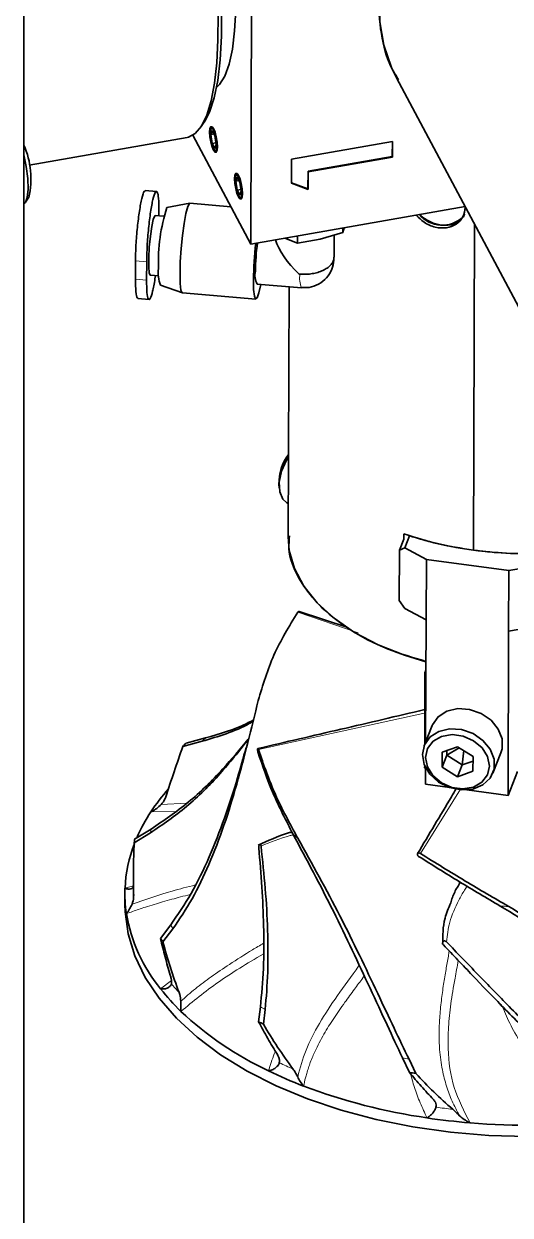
# Paper-space layout 'Blatt1' of a CAD drawing. Header units: millimetres. Extents: x 0 to 1189, y 0 to 841.
# Drawn here: x 643.12 to 647.72, y 126.32 to 137.58 of the extents above; entities that cross this region are included whole.
import ezdxf

# ---------------------------------------------------------------- set-up
doc = ezdxf.new("R2010")
doc.units = ezdxf.units.MM

psp = doc.layouts.new('Blatt1')

# ---------------------------------------------------------------- linework, layer by layer
at = {"color": 7, "linetype": 'Continuous', "lineweight": 35}
for p, q in [((643.123, 52.962), (643.123, 192.508)), ((645.268, 135.497), (645.282, 139.582)), ((646.644, 137.068), (648.35, 133.868)), ((644.796, 136.604), (644.833, 136.659)), ((644.904, 136.571), (644.891, 136.533)), ((644.903, 136.605), (644.892, 136.587)), ((644.929, 136.523), (644.904, 136.571)), ((643.173, 136.243), (644.667, 136.504)), ((644.72, 136.525), (645.268, 135.497)), ((644.921, 136.539), (644.891, 136.533)), ((644.891, 136.533), (644.903, 136.448)), ((644.939, 136.454), (644.903, 136.448)), ((644.903, 136.448), (644.929, 136.4)), ((644.942, 136.438), (644.929, 136.523)), ((645.653, 136.299), (646.608, 136.466)), ((646.606, 136.466), (646.605, 136.325)), ((646.608, 136.466), (646.608, 136.319)), ((644.928, 136.381), (644.945, 136.368)), ((644.929, 136.4), (644.942, 136.438)), ((645.652, 136.072), (645.653, 136.299)), ((646.605, 136.325), (645.809, 136.186)), ((646.608, 136.319), (645.811, 136.18)), ((646.605, 136.325), (646.608, 136.319)), ((645.139, 136.129), (645.126, 136.092)), ((645.139, 136.164), (645.127, 136.146)), ((645.164, 136.081), (645.139, 136.129)), ((645.809, 136.186), (645.808, 136.018)), ((645.809, 136.186), (645.811, 136.18)), ((645.811, 136.18), (645.811, 136.012)), ((644.377, 135.995), (644.271, 136.004)), ((645.156, 136.097), (645.126, 136.092)), ((645.126, 136.092), (645.138, 136.007)), ((645.174, 136.013), (645.138, 136.007)), ((645.138, 136.007), (645.164, 135.959)), ((645.177, 135.996), (645.164, 136.081)), ((645.164, 135.959), (645.177, 135.996)), ((645.808, 136.018), (645.652, 136.077)), ((645.811, 136.012), (645.652, 136.072)), ((645.808, 136.018), (645.811, 136.012)), ((643.14, 135.894), (643.169, 135.939)), ((644.691, 135.882), (644.476, 135.843)), ((645.079, 135.85), (644.692, 135.882)), ((645.163, 135.94), (645.18, 135.927)), ((644.444, 135.76), (644.365, 135.767)), ((644.4, 135.814), (644.4, 135.764)), ((645.268, 135.497), (647.293, 135.851)), ((647.258, 135.733), (647.258, 135.733)), ((647.383, 135.681), (647.372, 132.604)), ((645.71, 135.507), (645.589, 135.553)), ((645.71, 135.507), (645.71, 135.574)), ((645.924, 135.543), (645.71, 135.507)), ((646.138, 135.607), (645.924, 135.543)), ((646.055, 135.373), (646.056, 135.582)), ((646.149, 135.651), (646.138, 135.607)), ((646.138, 135.649), (646.138, 135.607)), ((644.178, 135.338), (644.178, 135.164)), ((644.283, 135.155), (644.284, 135.329)), ((644.318, 135.202), (644.398, 135.196)), ((644.416, 135.109), (644.621, 135.035)), ((645.328, 135.119), (645.748, 135.084)), ((645.629, 135.094), (645.62, 132.732)), ((644.201, 134.983), (644.307, 134.974)), ((644.623, 135.035), (645.316, 134.978)), ((645.534, 133.228), (645.536, 133.193)), ((645.608, 133.053), (645.622, 133.045)), ((646.715, 132.71), (646.715, 132.759)), ((646.769, 132.74), (646.724, 132.626)), ((646.715, 132.71), (646.673, 132.604)), ((646.673, 132.604), (646.724, 132.626)), ((646.724, 132.626), (646.927, 132.517)), ((646.671, 132.13), (646.673, 132.604)), ((646.925, 131.945), (646.927, 132.517)), ((646.927, 132.517), (647.706, 132.412)), ((647.706, 132.412), (647.704, 131.84)), ((647.706, 132.412), (647.971, 132.458)), ((646.722, 132.054), (646.671, 132.13)), ((646.925, 131.945), (646.722, 132.054)), ((646.176, 131.878), (645.724, 132.026)), ((646.92, 130.796), (646.925, 131.945)), ((647.704, 131.84), (647.699, 130.287)), ((647.939, 131.881), (647.704, 131.84)), ((646.911, 130.773), (646.914, 131.447)), ((646.923, 131.47), (646.914, 131.447)), ((646.923, 131.446), (646.914, 131.447)), ((646.981, 130.948), (646.905, 130.757)), ((644.656, 130.781), (644.841, 130.83)), ((644.626, 130.75), (644.808, 130.799)), ((647.075, 130.696), (647.222, 130.747)), ((647.237, 130.737), (647.12, 130.667)), ((647.12, 130.667), (647.12, 130.711)), ((647.368, 130.656), (647.222, 130.747)), ((647.265, 130.576), (647.28, 130.711)), ((647.075, 130.554), (647.075, 130.696)), ((647.12, 130.667), (647.075, 130.554)), ((647.265, 130.576), (647.12, 130.667)), ((647.368, 130.612), (647.265, 130.576)), ((647.367, 130.515), (647.368, 130.656)), ((647.555, 130.498), (647.631, 130.689)), ((646.91, 130.548), (646.911, 130.57)), ((646.91, 130.548), (646.92, 130.547)), ((646.91, 130.548), (646.919, 130.538)), ((646.919, 130.392), (646.92, 130.551)), ((647.075, 130.554), (647.221, 130.464)), ((647.265, 130.576), (647.221, 130.464)), ((647.367, 130.515), (647.221, 130.464)), ((647.788, 130.512), (647.699, 130.287)), ((647.699, 130.287), (646.919, 130.392)), ((644.166, 129.839), (644.319, 129.933)), ((644.17, 129.875), (644.326, 129.969)), ((644.159, 129.546), (644.159, 129.429)), ((644.078, 129.364), (644.078, 129.258)), ((644.415, 128.935), (644.511, 129.063)), ((644.438, 128.903), (644.532, 129.028)), ((645.342, 128.149), (645.359, 128.291)), ((645.388, 128.125), (645.404, 128.265)), ((646.768, 127.67), (646.702, 127.806)), ((646.827, 127.66), (646.763, 127.795))]:
    psp.add_line(p, q, dxfattribs=at)
at = {"color": 8, "linetype": 'Continuous', "lineweight": 18}
for p, q in [((644.284, 135.329), (644.178, 135.338)), ((644.178, 135.164), (644.283, 135.155)), ((645.711, 132.018), (646.283, 131.822)), ((645.34, 130.72), (646.921, 131.069)), ((646.87, 129.739), (647.251, 130.345)), ((644.557, 130.136), (644.323, 130.131)), ((644.421, 130.2), (644.663, 130.213)), ((647.234, 129.44), (647.237, 129.472)), ((644.079, 129.41), (644.159, 129.434)), ((644.416, 128.459), (644.517, 128.537))]:
    psp.add_line(p, q, dxfattribs=at)
at = {"color": 7, "linetype": 'Continuous', "lineweight": 35, "flags": 128}
for points in [[(644.943, 136.976), (644.972, 137.004), (645.021, 137.084), (645.062, 137.197), (645.094, 137.34), (645.115, 137.512), (645.126, 137.708), (645.127, 137.927), (645.117, 138.163), (645.097, 138.412), (645.067, 138.671), (645.028, 138.934), (644.98, 139.196), (644.924, 139.454), (644.861, 139.702), (644.793, 139.936), (644.72, 140.152), (644.644, 140.346), (644.59, 140.465)], [(644.55, 140.219), (644.63, 139.967), (644.705, 139.699), (644.773, 139.416), (644.833, 139.125), (644.885, 138.83), (644.927, 138.536), (644.959, 138.247), (644.981, 137.969), (644.991, 137.705), (644.99, 137.461), (644.978, 137.239), (644.955, 137.044), (644.921, 136.878), (644.878, 136.745), (644.833, 136.659)], [(644.667, 136.504), (644.678, 136.507), (644.743, 136.542), (644.801, 136.612), (644.851, 136.715), (644.893, 136.851), (644.924, 137.016), (644.946, 137.209), (644.957, 137.427), (644.958, 137.666), (644.948, 137.923), (644.928, 138.195), (644.898, 138.476), (644.859, 138.763), (644.81, 139.052), (644.753, 139.337), (644.689, 139.616), (644.618, 139.884), (644.542, 140.137)], [(647.56, 139.53), (647.335, 139.363), (647.13, 139.177), (646.949, 138.973), (646.794, 138.757), (646.668, 138.53), (646.573, 138.297), (646.511, 138.062), (646.482, 137.827), (646.486, 137.597), (646.525, 137.376), (646.597, 137.166), (646.644, 137.068)], [(644.879, 136.554), (644.882, 136.51), (644.89, 136.462), (644.902, 136.417), (644.916, 136.383), (644.93, 136.365), (644.942, 136.364), (644.95, 136.383), (644.953, 136.416), (644.95, 136.461), (644.942, 136.509), (644.93, 136.553), (644.916, 136.588), (644.902, 136.606), (644.89, 136.606), (644.882, 136.588), (644.879, 136.554)], [(644.889, 136.581), (644.885, 136.556), (644.885, 136.52), (644.891, 136.479), (644.9, 136.439), (644.912, 136.406), (644.924, 136.385), (644.935, 136.379), (644.943, 136.39), (644.948, 136.415), (644.947, 136.451), (644.941, 136.492), (644.932, 136.532), (644.921, 136.565), (644.908, 136.586), (644.897, 136.592), (644.889, 136.581)], [(643.123, 135.88), (643.138, 135.891), (643.156, 135.938), (643.164, 136.016), (643.16, 136.117), (643.146, 136.229), (643.123, 136.339)], [(645.115, 136.113), (645.117, 136.069), (645.125, 136.021), (645.137, 135.976), (645.151, 135.942), (645.165, 135.923), (645.177, 135.923), (645.185, 135.941), (645.188, 135.975), (645.185, 136.019), (645.178, 136.068), (645.166, 136.112), (645.152, 136.146), (645.138, 136.165), (645.126, 136.165), (645.117, 136.147), (645.115, 136.113)], [(645.124, 136.14), (645.12, 136.115), (645.121, 136.079), (645.126, 136.038), (645.135, 135.997), (645.147, 135.964), (645.159, 135.943), (645.17, 135.938), (645.179, 135.948), (645.183, 135.973), (645.182, 136.009), (645.177, 136.051), (645.167, 136.091), (645.156, 136.124), (645.143, 136.145), (645.132, 136.15), (645.124, 136.14)], [(644.692, 135.882), (644.688, 135.881), (644.672, 135.851), (644.654, 135.787), (644.637, 135.693), (644.622, 135.579), (644.61, 135.454), (644.602, 135.329), (644.599, 135.216)], [(644.365, 135.767), (644.36, 135.764), (644.346, 135.73), (644.332, 135.663), (644.319, 135.572), (644.309, 135.469), (644.304, 135.368), (644.303, 135.283), (644.308, 135.225), (644.318, 135.202), (644.318, 135.202)], [(644.599, 135.216), (644.601, 135.125), (644.608, 135.063), (644.62, 135.036), (644.623, 135.035)], [(645.362, 135.116), (645.345, 135.037), (645.328, 134.99), (645.313, 134.979), (645.302, 135.006), (645.295, 135.067), (645.292, 135.159)], [(645.623, 133.488), (645.604, 133.455), (645.559, 133.35), (645.537, 133.246), (645.541, 133.155), (645.57, 133.086), (645.608, 133.053)], [(645.62, 132.732), (645.631, 132.602), (645.681, 132.431), (645.769, 132.265), (645.895, 132.108), (646.056, 131.961), (646.249, 131.828), (646.471, 131.711), (646.719, 131.612), (646.923, 131.549)], [(647.631, 130.689), (647.643, 130.726), (647.643, 130.821), (647.607, 130.914), (647.538, 130.998), (647.444, 131.062), (647.335, 131.1), (647.223, 131.107), (647.12, 131.083), (647.038, 131.031), (646.984, 130.955), (646.981, 130.948)], [(646.889, 130.674), (646.908, 130.764), (646.962, 130.84), (647.045, 130.892), (647.147, 130.916), (647.259, 130.909), (647.368, 130.871), (647.462, 130.807), (647.531, 130.724), (647.567, 130.63), (647.567, 130.536), (647.53, 130.451), (647.461, 130.386), (647.366, 130.347), (647.257, 130.339), (647.146, 130.362), (647.043, 130.413), (646.96, 130.488), (646.907, 130.578), (646.889, 130.674)], [(646.919, 130.646), (646.937, 130.557), (646.989, 130.474), (647.069, 130.406), (647.168, 130.363), (647.273, 130.349), (647.372, 130.366), (647.452, 130.411), (647.505, 130.481), (647.524, 130.565), (647.506, 130.654), (647.453, 130.737), (647.373, 130.804), (647.275, 130.848), (647.17, 130.862), (647.071, 130.845), (646.99, 130.799), (646.938, 130.73), (646.919, 130.646)], [(644.078, 129.258), (644.08, 129.188), (644.108, 128.978), (644.172, 128.77), (644.27, 128.567), (644.402, 128.37), (644.565, 128.182), (644.76, 128.003), (644.983, 127.836), (645.234, 127.682), (645.509, 127.543), (645.805, 127.419), (646.121, 127.313), (646.453, 127.224), (646.799, 127.155)], [(646.799, 127.155), (647.154, 127.105), (647.516, 127.075), (647.881, 127.065), (648.245, 127.076), (648.606, 127.106), (648.96, 127.157), (649.304, 127.227), (649.635, 127.316), (649.948, 127.423), (650.242, 127.548), (650.514, 127.687), (650.762, 127.842), (650.982, 128.009), (651.172, 128.189), (651.332, 128.377), (651.46, 128.575), (651.554, 128.778), (651.613, 128.985), (651.637, 129.195), (651.638, 129.231)]]:
    psp.add_lwpolyline(points, dxfattribs=at)
at = {"color": 7, "linetype": 'Continuous', "lineweight": 35}
for centre, radius, start, end in [((642.402, 136.116), 0.788, 346.9794, 23.7237), ((646.043, 135.333), 1.648, 161.9697, 182.3202), ((647.078, 135.959), 0.284, 220.2556, 313.0312), ((648.758, 135.121), 3.465, 173.6536, 179.38), ((647.66, 135.213), 2.348, 172.7899, 179.3407), ((644.689, 135.222), 0.296, 171.5411, 202.424), ((645.484, 135.201), 0.177, 167.2517, 207.5514), ((645.996, 133.235), 0.462, 143.7495, 180.8851), ((647.808, 135.935), 3.359, 251.0143, 262.5519), ((647.884, 136.435), 3.864, 262.397, 271.655), ((646.225, 129.204), 2.225, 134.8682, 135.9789), ((645.925, 129.072), 1.92, 138.2967, 146.5418), ((645.661, 129.246), 1.604, 146.5212, 156.1446), ((645.4, 129.352), 1.322, 158.7145, 177.4873), ((645.405, 129.714), 1.245, 172.5631, 174.199), ((645.341, 129.36), 1.263, 177.7169, 188.6201), ((645.39, 129.425), 1.231, 179.5096, 183.8744), ((645.598, 129.425), 1.527, 189.5949, 219.2501), ((645.892, 129.938), 1.785, 214.1838, 215.4701), ((646.108, 129.794), 2.155, 218.2549, 225.8873), ((646.768, 130.535), 3.147, 226.6633, 244.9214), ((647.114, 131.444), 3.741, 241.7386, 242.5243), ((647.332, 131.613), 4.363, 244.2133, 248.9823), ((647.816, 133.479), 5.903, 259.7745, 260.3541), ((647.712, 132.675), 5.49, 249.2582, 261.8409), ((647.856, 133.491), 6.319, 261.5914, 265.3161), ((647.873, 133.684), 6.513, 265.3047, 276.5297)]:
    psp.add_arc(centre, radius, start, end, dxfattribs=at)
at = {"color": 8, "linetype": 'Continuous', "lineweight": 18}
for centre, radius, start, end in [((645.939, 135.173), 0.21, 168.8917, 204.929), ((646.374, 129.173), 2.258, 132.7736, 133.9252), ((645.519, 129.746), 1.214, 169.4191, 171.1521), ((646.878, 131.303), 1.837, 228.7456, 230.5863), ((647.874, 133.774), 4.539, 266.8656, 267.8727), ((645.899, 129.918), 1.63, 211.6231, 213.0539), ((646.104, 129.815), 2.056, 219.4798, 222.5807), ((647.066, 131.269), 3.433, 240.1815, 241.0483), ((647.798, 133.26), 5.562, 258.6394, 259.2708), ((647.31, 131.559), 4.192, 244.9848, 246.9135), ((647.852, 133.436), 6.152, 262.2026, 263.6958)]:
    psp.add_arc(centre, radius, start, end, dxfattribs=at)
at = {"color": 7, "linetype": 'Continuous', "lineweight": 35}
psp.add_ellipse((645.772, 135.367), major_axis=(-0.262, 0.286), ratio=0.3663, start_param=0.646909, end_param=1.776996, dxfattribs=at)
for points, knots in [([(646.665, 137.048), (646.643, 137.084), (646.559, 137.216), (646.49, 137.488), (646.467, 137.853), (646.54, 138.24), (646.673, 138.558), (646.819, 138.801), (646.985, 139.028), (647.223, 139.284), (647.45, 139.45), (647.56, 139.53)], [0, 0, 0, 0, 0.049475, 0.182317, 0.320681, 0.461982, 0.603282, 0.672545, 0.741824, 0.874666, 1, 1, 1, 1]), ([(644.271, 135.996), (644.268, 135.997), (644.258, 136.001), (644.238, 135.935), (644.215, 135.814), (644.195, 135.656), (644.181, 135.485), (644.179, 135.387), (644.178, 135.338)], [0, 0, 0, 0, 0.10334, 0.282672, 0.462004, 0.641336, 0.820668, 1, 1, 1, 1]), ([(647.295, 135.845), (647.29, 135.814), (647.281, 135.751), (647.214, 135.681), (647.119, 135.644), (647.01, 135.651), (646.906, 135.694), (646.855, 135.746), (646.832, 135.77)], [0, 0, 0, 0, 0.171027, 0.342122, 0.513216, 0.684244, 0.855272, 1, 1, 1, 1]), ([(647.295, 135.845), (647.29, 135.814), (647.281, 135.751), (647.214, 135.681), (647.119, 135.644), (647.01, 135.651), (646.906, 135.694), (646.855, 135.746), (646.832, 135.77)], [0, 0, 0, 0, 0.171027, 0.342122, 0.513216, 0.684244, 0.855272, 1, 1, 1, 1]), ([(647.288, 135.78), (647.287, 135.779), (647.284, 135.761), (647.261, 135.737), (647.227, 135.706), (647.182, 135.685), (647.118, 135.671), (647.029, 135.678), (646.941, 135.715), (646.887, 135.752), (646.868, 135.771), (646.863, 135.776)], [0, 0, 0, 0, 0.011305, 0.120919, 0.230629, 0.340243, 0.449953, 0.651504, 0.853055, 0.962669, 1, 1, 1, 1]), ([(646.054, 135.374), (646.054, 135.367), (646.054, 135.348), (646.041, 135.32), (646.017, 135.29), (645.982, 135.264), (645.94, 135.242), (645.89, 135.225), (645.836, 135.215), (645.78, 135.21), (645.742, 135.213), (645.723, 135.214)], [0, 0, 0, 0, 0.07799, 0.193241, 0.308493, 0.423744, 0.538995, 0.654246, 0.769498, 0.884749, 1, 1, 1, 1]), ([(645.749, 135.087), (645.772, 135.086), (645.828, 135.083), (645.911, 135.115), (645.987, 135.174), (646.039, 135.255), (646.049, 135.315), (646.054, 135.344)], [0, 0, 0, 0, 0.158629, 0.372609, 0.587283, 0.80534, 1, 1, 1, 1]), ([(644.178, 135.164), (644.179, 135.123), (644.18, 135.041), (644.19, 134.984), (644.199, 134.989), (644.202, 134.991)], [0, 0, 0, 0, 0.412584, 0.825168, 1, 1, 1, 1]), ([(644.366, 135.198), (644.365, 135.189), (644.357, 135.127), (644.34, 135.043), (644.317, 134.973), (644.298, 134.97), (644.285, 135.03), (644.284, 135.113), (644.283, 135.155)], [0, 0, 0, 0, 0.035722, 0.228577, 0.421433, 0.614289, 0.807144, 1, 1, 1, 1]), ([(645.634, 132.739), (645.63, 132.7), (645.618, 132.567), (645.707, 132.345), (645.895, 132.085), (646.185, 131.854), (646.532, 131.669), (646.801, 131.59), (646.923, 131.554)], [0, 0, 0, 0, 0.080512, 0.268256, 0.456, 0.648259, 0.840517, 1, 1, 1, 1]), ([(647.372, 132.604), (647.489, 132.591), (647.698, 132.567), (647.911, 132.573), (648.005, 132.575)], [0, 0, 0, 0, 0.558513, 1, 1, 1, 1]), ([(645.338, 131.184), (645.382, 131.33), (645.471, 131.625), (645.63, 131.886), (645.711, 132.018)], [0, 0, 0, 0, 0.4936153, 1, 1, 1, 1]), ([(645.724, 132.026), (645.723, 132.026), (645.721, 132.026), (645.717, 132.024), (645.714, 132.021), (645.712, 132.019), (645.711, 132.018)], [0, 0, 0, 0, 0.2830519, 0.5924138, 0.8071893, 1, 1, 1, 1]), ([(644.532, 129.028), (644.594, 129.12), (644.72, 129.305), (644.879, 129.64), (645.019, 130.004), (645.177, 130.525), (645.274, 130.92), (645.338, 131.184)], [0, 0, 0, 0, 0.155966, 0.31543, 0.485238, 0.65622, 1, 1, 1, 1]), ([(646.912, 131.098), (646.648, 131.036), (646.122, 130.913), (645.596, 130.791), (645.334, 130.73)], [0, 0, 0, 0, 0.502901, 1, 1, 1, 1]), ([(645.287, 130.984), (645.276, 130.978), (645.127, 130.893), (644.961, 130.844), (644.808, 130.799)], [0, 0, 0, 0, 0.074023, 1, 1, 1, 1]), ([(644.841, 130.83), (644.974, 130.868), (645.129, 130.913), (645.27, 130.988), (645.29, 130.998)], [0, 0, 0, 0, 0.856391, 1, 1, 1, 1]), ([(644.319, 129.933), (644.435, 130.012), (644.671, 130.174), (644.976, 130.48), (645.156, 130.704), (645.242, 130.812)], [0, 0, 0, 0, 0.334837, 0.678796, 1, 1, 1, 1]), ([(644.326, 129.969), (644.445, 130.05), (644.687, 130.214), (644.989, 130.512), (645.165, 130.724), (645.244, 130.819)], [0, 0, 0, 0, 0.3498541, 0.7091059, 1, 1, 1, 1]), ([(644.465, 130.274), (644.491, 130.353), (644.542, 130.512), (644.598, 130.67), (644.626, 130.75)], [0, 0, 0, 0, 0.499099, 1, 1, 1, 1]), ([(644.511, 129.063), (644.577, 129.159), (644.711, 129.355), (644.878, 129.702), (645.022, 130.07), (645.135, 130.419), (645.197, 130.643), (645.223, 130.738)], [0, 0, 0, 0, 0.2074, 0.419636, 0.630862, 0.843299, 1, 1, 1, 1]), ([(645.335, 130.698), (645.335, 130.7), (645.334, 130.704), (645.332, 130.711), (645.332, 130.718), (645.332, 130.724), (645.333, 130.728), (645.334, 130.73), (645.336, 130.73), (645.338, 130.727), (645.339, 130.724), (645.34, 130.721), (645.34, 130.72)], [0, 0, 0, 0, 0.107517, 0.215031, 0.322606, 0.430127, 0.53749, 0.644686, 0.751787, 0.858891, 0.933248, 1, 1, 1, 1]), ([(645.711, 129.884), (645.637, 130.022), (645.485, 130.3), (645.389, 130.579), (645.34, 130.72)], [0, 0, 0, 0, 0.493615, 1, 1, 1, 1]), ([(645.666, 129.923), (645.6, 130.051), (645.466, 130.309), (645.379, 130.567), (645.335, 130.698)], [0, 0, 0, 0, 0.494385, 1, 1, 1, 1]), ([(644.421, 130.2), (644.435, 130.218), (644.453, 130.241), (644.463, 130.268), (644.465, 130.274)], [0, 0, 0, 0, 0.795645, 1, 1, 1, 1]), ([(647.207, 130.347), (647.193, 130.323), (647.072, 130.12), (646.951, 129.916), (646.844, 129.737)], [0, 0, 0, 0, 0.119013, 1, 1, 1, 1]), ([(644.421, 130.2), (644.407, 130.187), (644.39, 130.171), (644.369, 130.157), (644.361, 130.152), (644.357, 130.149), (644.355, 130.148), (644.354, 130.147), (644.353, 130.147), (644.353, 130.147), (644.353, 130.147), (644.353, 130.147), (644.353, 130.147), (644.353, 130.147), (644.353, 130.147), (644.353, 130.147), (644.353, 130.147), (644.353, 130.147), (644.352, 130.146), (644.349, 130.144), (644.339, 130.138), (644.33, 130.134), (644.323, 130.131)], [0, 0, 0, 0, 0.4375142, 0.56318, 0.6309735, 0.6661154, 0.6839982, 0.6930176, 0.6975468, 0.6998163, 0.7009523, 0.7015206, 0.7018048, 0.7019469, 0.702018, 0.7020535, 0.7020713, 0.7020802, 0.7020891, 0.733622, 0.7937439, 1, 1, 1, 1]), ([(645.656, 129.943), (645.646, 129.94), (645.53, 129.905), (645.429, 129.858), (645.336, 129.816)], [0, 0, 0, 0, 0.093312, 1, 1, 1, 1]), ([(646.702, 127.806), (646.654, 127.908), (646.557, 128.115), (646.396, 128.463), (646.227, 128.825), (645.99, 129.318), (645.796, 129.68), (645.666, 129.923)], [0, 0, 0, 0, 0.163338, 0.330483, 0.497239, 0.664136, 1, 1, 1, 1]), ([(644.161, 129.342), (644.16, 129.424), (644.157, 129.589), (644.163, 129.756), (644.166, 129.839)], [0, 0, 0, 0, 0.499101, 1, 1, 1, 1]), ([(645.344, 129.793), (645.344, 129.796), (645.343, 129.802), (645.345, 129.81), (645.347, 129.818), (645.351, 129.823), (645.354, 129.825), (645.357, 129.824), (645.36, 129.822), (645.363, 129.817), (645.364, 129.812), (645.365, 129.809), (645.365, 129.809)], [0, 0, 0, 0, 0.1235843, 0.2472958, 0.3661143, 0.4738856, 0.5718488, 0.6656446, 0.761075, 0.8623958, 0.9718619, 1, 1, 1, 1]), ([(645.404, 128.265), (645.414, 128.38), (645.433, 128.612), (645.43, 129.005), (645.408, 129.406), (645.379, 129.674), (645.365, 129.809)], [0, 0, 0, 0, 0.251815, 0.510489, 0.754579, 1, 1, 1, 1]), ([(646.763, 127.795), (646.716, 127.891), (646.623, 128.085), (646.465, 128.421), (646.295, 128.778), (646.051, 129.275), (645.847, 129.64), (645.711, 129.884)], [0, 0, 0, 0, 0.155967, 0.315431, 0.485743, 0.656219, 1, 1, 1, 1]), ([(645.359, 128.291), (645.37, 128.408), (645.392, 128.646), (645.392, 129.035), (645.376, 129.42), (645.354, 129.668), (645.344, 129.793)], [0, 0, 0, 0, 0.263934, 0.534958, 0.766961, 1, 1, 1, 1]), ([(646.854, 129.711), (646.852, 129.713), (646.848, 129.716), (646.844, 129.721), (646.842, 129.728), (646.842, 129.734), (646.845, 129.739), (646.849, 129.742), (646.855, 129.744), (646.861, 129.743), (646.866, 129.742), (646.869, 129.74), (646.87, 129.739)], [0, 0, 0, 0, 0.107517, 0.215031, 0.322606, 0.430127, 0.53749, 0.644686, 0.751787, 0.858891, 0.933248, 1, 1, 1, 1]), ([(646.854, 129.711), (646.981, 129.631), (647.239, 129.469), (647.496, 129.318), (647.625, 129.242)], [0, 0, 0, 0, 0.493855, 1, 1, 1, 1]), ([(647.705, 129.238), (647.568, 129.317), (647.291, 129.477), (647.012, 129.651), (646.87, 129.739)], [0, 0, 0, 0, 0.493615, 1, 1, 1, 1]), ([(647.249, 129.466), (647.229, 129.435), (647.188, 129.37), (647.167, 129.305), (647.157, 129.271)], [0, 0, 0, 0, 0.472503, 1, 1, 1, 1]), ([(644.079, 129.41), (644.089, 129.407), (644.109, 129.4), (644.136, 129.402), (644.151, 129.413), (644.158, 129.425), (644.158, 129.432), (644.159, 129.435)], [0, 0, 0, 0, 0.261148, 0.52404, 0.772474, 0.88865, 1, 1, 1, 1]), ([(644.146, 129.259), (644.138, 129.244), (644.121, 129.209), (644.103, 129.184), (644.093, 129.17)], [0, 0, 0, 0, 0.446545, 1, 1, 1, 1]), ([(644.146, 129.259), (644.153, 129.28), (644.161, 129.307), (644.161, 129.336), (644.161, 129.342)], [0, 0, 0, 0, 0.7957565, 1, 1, 1, 1]), ([(647.157, 129.271), (647.136, 129.223), (647.082, 129.092), (647.082, 128.963), (647.081, 128.881)], [0, 0, 0, 0, 0.3686913, 1, 1, 1, 1]), ([(649.766, 128.007), (649.639, 128.06), (649.383, 128.169), (649.017, 128.371), (648.663, 128.588), (648.205, 128.887), (647.857, 129.1), (647.625, 129.242)], [0, 0, 0, 0, 0.163337, 0.330482, 0.496833, 0.664136, 1, 1, 1, 1]), ([(649.819, 128.027), (649.699, 128.077), (649.457, 128.178), (649.102, 128.372), (648.752, 128.584), (648.289, 128.885), (647.939, 129.097), (647.705, 129.238)], [0, 0, 0, 0, 0.155966, 0.31543, 0.485238, 0.65622, 1, 1, 1, 1]), ([(644.507, 128.589), (644.49, 128.646), (644.457, 128.761), (644.429, 128.877), (644.415, 128.935)], [0, 0, 0, 0, 0.4994494, 1, 1, 1, 1]), ([(644.59, 128.424), (644.562, 128.502), (644.505, 128.66), (644.46, 128.821), (644.438, 128.903)], [0, 0, 0, 0, 0.499099, 1, 1, 1, 1]), ([(647.088, 128.875), (647.086, 128.877), (647.083, 128.882), (647.08, 128.89), (647.081, 128.898), (647.084, 128.905), (647.089, 128.91), (647.095, 128.912), (647.102, 128.912), (647.109, 128.91), (647.114, 128.907), (647.116, 128.905), (647.117, 128.904)], [0, 0, 0, 0, 0.1235843, 0.2472958, 0.3661143, 0.4738856, 0.5718488, 0.6656446, 0.761075, 0.8623958, 0.9718619, 1, 1, 1, 1]), ([(648.338, 127.709), (648.234, 127.798), (648.023, 127.978), (647.715, 128.284), (647.414, 128.596), (647.216, 128.801), (647.117, 128.904)], [0, 0, 0, 0, 0.251815, 0.510489, 0.754579, 1, 1, 1, 1]), ([(648.275, 127.705), (648.169, 127.796), (647.955, 127.981), (647.65, 128.286), (647.362, 128.587), (647.18, 128.779), (647.088, 128.875)], [0, 0, 0, 0, 0.263934, 0.534958, 0.766961, 1, 1, 1, 1]), ([(644.507, 128.589), (644.51, 128.579), (644.516, 128.558), (644.519, 128.529), (644.518, 128.515), (644.517, 128.508)], [0, 0, 0, 0, 0.352846, 0.706666, 1, 1, 1, 1]), ([(644.416, 128.459), (644.428, 128.458), (644.453, 128.457), (644.485, 128.468), (644.505, 128.483), (644.515, 128.497), (644.516, 128.504), (644.517, 128.508)], [0, 0, 0, 0, 0.261116, 0.524013, 0.772462, 0.888644, 1, 1, 1, 1]), ([(644.606, 128.342), (644.604, 128.364), (644.602, 128.391), (644.592, 128.418), (644.59, 128.424)], [0, 0, 0, 0, 0.795645, 1, 1, 1, 1]), ([(644.606, 128.342), (644.606, 128.325), (644.607, 128.304), (644.607, 128.284), (644.607, 128.277), (644.607, 128.274), (644.607, 128.272), (644.607, 128.271), (644.607, 128.271), (644.607, 128.27), (644.607, 128.27), (644.607, 128.27), (644.607, 128.27), (644.607, 128.27), (644.607, 128.27), (644.607, 128.27), (644.607, 128.27), (644.607, 128.27), (644.607, 128.269), (644.607, 128.267), (644.608, 128.258), (644.608, 128.251), (644.608, 128.246)], [0, 0, 0, 0, 0.437514, 0.56318, 0.630974, 0.666115, 0.683998, 0.693018, 0.697547, 0.699816, 0.700952, 0.701521, 0.701805, 0.701947, 0.702018, 0.702054, 0.702071, 0.70208, 0.702089, 0.733622, 0.793744, 1, 1, 1, 1]), ([(645.519, 127.838), (645.488, 127.889), (645.426, 127.991), (645.37, 128.096), (645.342, 128.149)], [0, 0, 0, 0, 0.499446, 1, 1, 1, 1]), ([(645.666, 127.703), (645.617, 127.771), (645.518, 127.908), (645.431, 128.052), (645.388, 128.125)], [0, 0, 0, 0, 0.499101, 1, 1, 1, 1]), ([(645.519, 127.838), (645.524, 127.829), (645.534, 127.81), (645.541, 127.782), (645.538, 127.767), (645.537, 127.76)], [0, 0, 0, 0, 0.352822, 0.706618, 1, 1, 1, 1]), ([(645.434, 127.685), (645.446, 127.687), (645.47, 127.693), (645.503, 127.711), (645.523, 127.732), (645.534, 127.749), (645.536, 127.757), (645.537, 127.76)], [0, 0, 0, 0, 0.2611476, 0.5240403, 0.772474, 0.8886499, 1, 1, 1, 1]), ([(645.711, 127.628), (645.7, 127.649), (645.687, 127.674), (645.67, 127.698), (645.666, 127.703)], [0, 0, 0, 0, 0.795757, 1, 1, 1, 1]), ([(646.994, 127.413), (646.955, 127.454), (646.877, 127.538), (646.804, 127.626), (646.768, 127.67)], [0, 0, 0, 0, 0.4994494, 1, 1, 1, 1]), ([(647.177, 127.321), (647.116, 127.375), (646.994, 127.482), (646.883, 127.601), (646.827, 127.66)], [0, 0, 0, 0, 0.499099, 1, 1, 1, 1]), ([(645.711, 127.628), (645.719, 127.613), (645.737, 127.578), (645.756, 127.554), (645.767, 127.54)], [0, 0, 0, 0, 0.4465447, 1, 1, 1, 1]), ([(646.932, 127.24), (646.942, 127.246), (646.961, 127.257), (646.987, 127.283), (647.004, 127.309), (647.013, 127.328), (647.016, 127.337), (647.017, 127.341)], [0, 0, 0, 0, 0.261114, 0.524011, 0.772461, 0.888644, 1, 1, 1, 1]), ([(646.994, 127.413), (647.001, 127.405), (647.014, 127.389), (647.021, 127.363), (647.019, 127.348), (647.017, 127.341)], [0, 0, 0, 0, 0.352846, 0.706666, 1, 1, 1, 1]), ([(647.241, 127.261), (647.224, 127.278), (647.203, 127.299), (647.181, 127.317), (647.177, 127.321)], [0, 0, 0, 0, 0.795645, 1, 1, 1, 1]), ([(647.241, 127.261), (647.255, 127.248), (647.272, 127.232), (647.294, 127.218), (647.301, 127.214), (647.305, 127.211), (647.308, 127.21), (647.309, 127.209), (647.309, 127.209), (647.309, 127.209), (647.31, 127.209), (647.31, 127.209), (647.31, 127.209), (647.31, 127.209), (647.31, 127.209), (647.31, 127.209), (647.31, 127.209), (647.31, 127.209), (647.311, 127.208), (647.314, 127.206), (647.324, 127.201), (647.333, 127.197), (647.34, 127.193)], [0, 0, 0, 0, 0.437514, 0.56318, 0.630974, 0.666115, 0.683998, 0.693018, 0.697547, 0.699816, 0.700952, 0.701521, 0.701805, 0.701947, 0.702018, 0.702054, 0.702071, 0.70208, 0.702089, 0.733622, 0.793744, 1, 1, 1, 1])]:
    psp.add_open_spline(points, degree=3, knots=knots, dxfattribs=at)
for points in [[(644.284, 135.329), (644.285, 135.378), (644.287, 135.476), (644.301, 135.648), (644.32, 135.805), (644.343, 135.928), (644.366, 135.996), (644.385, 135.999), (644.398, 135.939), (644.4, 135.856), (644.4, 135.814)], [(646.715, 132.759), (646.819, 132.726), (647.028, 132.659), (647.257, 132.623), (647.372, 132.604)]]:
    psp.add_open_spline(points, degree=3, dxfattribs=at)
at = {"color": 8, "linetype": 'Continuous', "lineweight": 18}
for points, knots in [([(645.365, 129.809), (645.453, 129.845), (645.55, 129.885), (645.658, 129.912), (645.668, 129.915)], [0, 0, 0, 0, 0.912383, 1, 1, 1, 1]), ([(644.698, 129.352), (644.666, 129.344), (644.607, 129.329), (644.519, 129.305), (644.437, 129.283), (644.353, 129.257), (644.278, 129.234), (644.19, 129.205), (644.131, 129.184), (644.093, 129.17)], [0, 0, 0, 0, 0.15169, 0.279116, 0.425112, 0.551722, 0.692203, 0.800993, 1, 1, 1, 1]), ([(644.146, 129.259), (644.27, 129.302), (644.462, 129.369), (644.67, 129.422), (644.743, 129.441)], [0, 0, 0, 0, 0.647112, 1, 1, 1, 1]), ([(647.117, 128.904), (647.124, 128.966), (647.14, 129.099), (647.214, 129.26), (647.275, 129.373), (647.303, 129.416), (647.311, 129.429)], [0, 0, 0, 0, 0.342738, 0.741551, 0.924708, 1, 1, 1, 1]), ([(644.606, 128.342), (644.651, 128.382), (644.74, 128.461), (644.896, 128.576), (645.075, 128.698), (645.241, 128.802), (645.353, 128.87), (645.388, 128.89)], [0, 0, 0, 0, 0.207273, 0.409849, 0.628405, 0.885384, 1, 1, 1, 1]), ([(645.387, 128.789), (645.386, 128.789), (645.231, 128.698), (644.948, 128.527), (644.721, 128.34), (644.608, 128.246)], [0, 0, 0, 0, 0.001806, 0.501886, 1, 1, 1, 1]), ([(647.241, 127.261), (647.216, 127.307), (647.167, 127.397), (647.115, 127.542), (647.073, 127.702), (647.05, 127.87), (647.046, 128.035), (647.052, 128.189), (647.067, 128.341), (647.088, 128.495), (647.111, 128.636), (647.13, 128.74), (647.14, 128.801), (647.143, 128.817)], [0, 0, 0, 0, 0.107803, 0.213163, 0.326834, 0.460489, 0.566305, 0.652812, 0.752073, 0.838124, 0.912929, 0.976771, 1, 1, 1, 1]), ([(645.711, 127.628), (645.734, 127.712), (645.78, 127.88), (645.91, 128.131), (646.082, 128.395), (646.216, 128.575), (646.292, 128.682), (646.293, 128.683)], [0, 0, 0, 0, 0.249235, 0.4983783, 0.7475726, 0.9963557, 1, 1, 1, 1]), ([(647.229, 128.726), (647.218, 128.67), (647.191, 128.524), (647.156, 128.316), (647.133, 128.096), (647.128, 127.827), (647.171, 127.522), (647.284, 127.303), (647.34, 127.193)], [0, 0, 0, 0, 0.083699, 0.216339, 0.348125, 0.479334, 0.74018, 1, 1, 1, 1]), ([(646.34, 128.581), (646.336, 128.575), (646.304, 128.532), (646.242, 128.449), (646.148, 128.32), (646.048, 128.179), (645.954, 128.026), (645.892, 127.906), (645.852, 127.818), (645.831, 127.766), (645.812, 127.712), (645.797, 127.664), (645.781, 127.606), (645.773, 127.566), (645.767, 127.54)], [0, 0, 0, 0, 0.015221, 0.107834, 0.220715, 0.364462, 0.509727, 0.669219, 0.718906, 0.775835, 0.825203, 0.879981, 0.922402, 1, 1, 1, 1]), ([(648.614, 127.214), (648.575, 127.24), (648.498, 127.292), (648.379, 127.377), (648.257, 127.472), (648.144, 127.572), (648.049, 127.665), (647.939, 127.786), (647.826, 127.936), (647.714, 128.126), (647.661, 128.254), (647.635, 128.315)], [0, 0, 0, 0, 0.091515, 0.18129, 0.285834, 0.398798, 0.485587, 0.556568, 0.733541, 0.872275, 1, 1, 1, 1]), ([(645.434, 127.685), (645.451, 127.738), (645.471, 127.799), (645.497, 127.862), (645.5, 127.87)], [0, 0, 0, 0, 0.868757, 1, 1, 1, 1]), ([(646.932, 127.24), (646.911, 127.287), (646.867, 127.382), (646.813, 127.524), (646.787, 127.622), (646.775, 127.668)], [0, 0, 0, 0, 0.3403958, 0.6813449, 1, 1, 1, 1])]:
    psp.add_open_spline(points, degree=3, knots=knots, dxfattribs=at)

doc.saveas('drawing.dxf')
